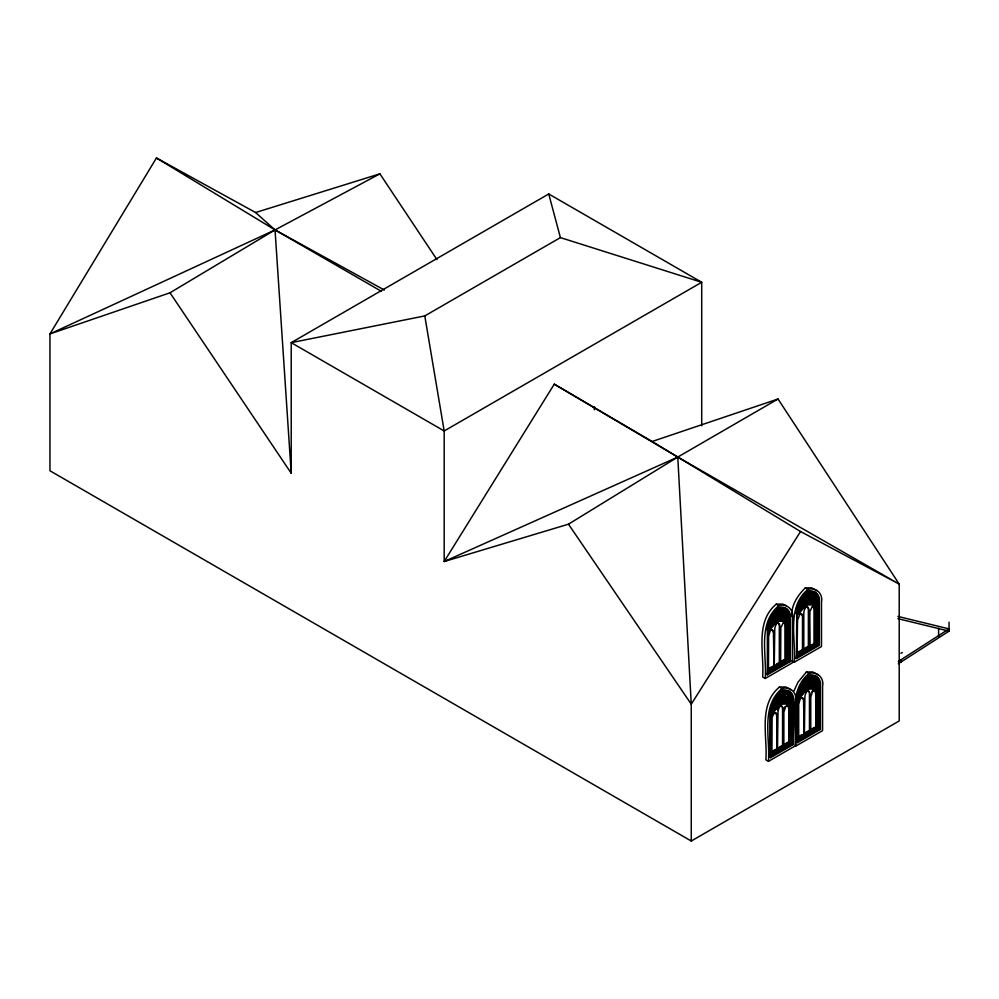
<?xml version="1.0" encoding="UTF-8"?>
<svg xmlns="http://www.w3.org/2000/svg" width="999" height="999" viewBox="0 0 999 999"><rect width="100%" height="100%" fill="white"/><g stroke="black" fill="none" stroke-linecap="round" stroke-linejoin="round"><path stroke-width="1.5" d="M766.708 629.557L766.995 626.011M767.956 627.185L770.454 618.206L777.309 609.028L781.255 609.065L784.415 610.439M767.931 628.796L768.88 622.814M768.418 624.899L768.219 671.291L786.912 660.501L786.912 616.533L786.238 612.787L784.153 610.289M770.029 711.251L769.829 757.23L770.604 757.679L793.543 744.43L793.543 700.823C794.892 693.706 787.886 688.411 781.305 690.209M770.741 710.277L770.916 708.079M771.191 710.064L771.378 707.629M771.166 711.675L771.64 707.779M791.707 616.558C791.121 605.332 797.602 595.441 805.306 587.899L811.712 587.849L816.695 590.734M795.741 613.311L795.941 610.951M797.002 610.938L797.202 608.503M796.977 612.549L797.452 608.653M796.927 696.228L796.727 742.195L797.502 742.644L820.454 729.395L820.454 685.789C821.79 678.683 814.784 673.388 808.203 675.187M798.089 695.029L798.288 692.594M799.325 690.696A2.997 1.736 -60 0 0 798.775 692.12L799 692.669A1.249 0.724 -60 0 1 800.299 691.296A1.249 0.724 -60 0 1 800.349 692.344L800.049 692.931A1.249 0.724 -60 0 0 800.586 694.118L801.31 694.005A1.249 0.724 -60 0 0 801.86 692.195A1.249 0.724 -60 0 0 803.184 690.784L802.909 690.097A1.249 0.724 -60 0 0 801.61 690.222L801.26 690.771A1.249 0.724 -60 0 1 800.374 691.283L800.024 691.133A1.249 0.724 -60 0 0 798.725 692.507L798.613 699.15L801.21 694.767L806.917 688.736L810.813 688.199M768.843 625.099L769.28 623.751L770.516 623.588A1.249 0.724 -60 0 0 771.403 623.076L771.24 622.764M771.403 621.878L771.191 622.577M779.208 609.977A2.26 1.299 -60 0 1 779.62 611.513L779.894 611.675A2.26 1.299 -60 0 0 779.47 610.127L778.758 610.064A2.26 1.299 -60 0 0 777.222 611.438L776.822 611.663A2.26 1.299 -60 0 0 775.286 612.075L774.575 612.961A2.26 1.299 -60 0 0 774.163 614.984L773.963 615.496A2.26 1.299 -60 0 0 772.826 617.444L772.826 618.393A2.26 1.299 -60 0 0 773.963 619.055L773.688 618.893A2.26 1.299 -60 0 1 772.564 618.244L772.826 618.393M768.693 624.363A1.249 0.724 -60 0 1 769.904 623.289L772.277 622.09L772.739 623.164A2.997 1.736 -60 0 1 771.24 625.761L771.141 625.973M768.693 625.386A1.249 0.724 -60 0 0 769.904 625.062L770.254 624.512A1.249 0.724 -60 0 1 771.141 624L771.752 624.3A1.249 0.724 -60 0 0 773.051 622.926L772.789 622.24A1.249 0.724 -60 0 0 771.49 622.377L771.141 622.914A1.249 0.724 -60 0 1 770.254 623.426M782.142 617.894L782.317 618.231A1.249 0.724 -60 0 1 780.993 618.344L780.731 617.657A3.759 2.173 -60 0 1 785.226 613.773A3.759 2.173 -60 0 1 784.04 619.592A3.759 2.173 -60 0 1 780.781 617.707L780.768 617.27A2.997 1.736 -60 0 1 781.318 615.846M781.218 613.561L780.943 613.398A2.26 1.299 -60 0 1 779.819 615.359L780.082 615.509A2.26 1.299 -60 0 0 781.218 613.561L781.218 612.599A2.26 1.299 -60 0 0 780.082 611.95L779.769 612.087M783.591 617.432C780.756 619.867 781.693 615.584 782.08 617.719M774.188 708.99L773.376 709.278A2.997 1.736 -60 0 1 771.877 708.416L771.877 707.142A2.997 1.736 -60 0 1 772.427 705.731M784.552 615.134L784.864 616.171A2.997 1.736 -60 0 1 783.366 618.768L783.266 618.98M776.985 696.49L777.534 695.691A2.26 1.299 -60 0 0 777.122 697.702L777.185 698.376A2.26 1.299 -60 0 0 776.061 700.324L776.061 701.273A2.26 1.299 -60 0 0 777.185 701.935L776.922 701.773A2.26 1.299 -60 0 1 775.786 701.123L776.061 701.273M780.993 617.807A1.249 0.724 -60 0 1 782.292 616.445A1.249 0.724 -60 0 0 783.266 615.921L783.616 615.372A1.249 0.724 -60 0 1 784.914 615.247L784.502 616.833L783.441 616.758M774.425 704.307L774.799 705.381L775.836 705.282L774.799 706.793L775.424 705.219L775.973 706.043A2.997 1.736 -60 0 1 774.475 708.641L774.375 708.853M774.737 705.794L774.387 705.818A1.249 0.724 -60 0 0 774.387 706.842L774.949 707.217A1.249 0.724 -60 0 1 774.412 709.028L774.15 708.878A1.249 0.724 -60 0 0 774.687 707.067A1.249 0.724 -60 0 0 773.738 707.542L773.451 707.379A1.249 0.724 -60 0 1 774.362 706.88L774.974 707.18A1.249 0.724 -60 0 0 776.273 705.806L776.011 705.119A1.249 0.724 -60 0 0 774.712 705.257L774.874 705.569M786.862 698.788L786.513 698.813A1.249 0.724 -60 0 0 786.513 699.837L787.075 700.224A1.249 0.724 -60 0 1 786.538 702.035L785.501 702.272A2.997 1.736 -60 0 1 784.003 701.41L784.003 700.149M784.44 696.44L784.178 696.291A2.26 1.299 -60 0 1 783.054 698.239L783.316 698.388A2.26 1.299 -60 0 0 784.44 696.44L784.44 695.491A2.26 1.299 -60 0 0 783.316 694.829L782.854 694.392A2.26 1.299 -60 0 0 782.442 692.856L782.704 693.006A2.26 1.299 -60 0 1 783.116 694.555L782.991 694.967M786.313 697.502L787.125 697.215A2.997 1.736 -60 0 1 788.623 698.089L788.623 699.35A2.997 1.736 -60 0 1 787.125 701.947L786.026 702.584A2.997 1.736 -60 0 1 784.527 701.723L785.426 699.55L784.627 701.198M786.725 698.413L786.837 698.251A1.249 0.724 -60 0 0 786.275 697.052L786.538 697.202A1.249 0.724 -60 0 1 787.075 698.388L786.775 698.963A1.249 0.724 -60 0 0 786.775 699.987L787.1 700.174A1.249 0.724 -60 0 0 788.398 698.801L788.136 698.126A1.249 0.724 -60 0 0 786.837 698.251L787 698.563M805.868 595.416A2.26 1.299 -60 0 0 804.332 595.829L803.608 596.728A2.26 1.299 -60 0 0 803.196 598.738L802.996 599.25A2.26 1.299 -60 0 0 801.872 601.198L801.872 602.16A2.26 1.299 -60 0 0 802.996 602.809L802.734 602.659A2.26 1.299 -60 0 1 801.61 601.997L801.872 602.16M800.736 607.779C800.261 604.445 803.421 607.742 800.474 607.629M800.286 607.792L800.686 608.016A1.249 0.724 -60 0 0 802.097 606.68L801.835 606.006L801.847 606.967A2.997 1.736 -60 0 1 800.286 609.527L800.187 609.74M812.125 602.872L811.313 603.159A2.997 1.736 -60 0 1 809.814 602.285L809.814 601.023A2.997 1.736 -60 0 1 810.364 599.612M808.453 596.041A1.873 1.086 -60 0 1 809.777 596.803A1.873 1.086 -60 0 1 808.453 599.1L809.128 599.263A2.26 1.299 -60 0 0 810.264 597.315L810.264 596.366A2.26 1.299 -60 0 0 809.128 595.716L808.666 595.279A2.26 1.299 -60 0 0 808.503 593.968A2.26 1.299 -60 0 1 808.928 595.429L808.803 595.854M813.723 598.676A1.249 0.724 -60 0 1 813.948 599L814.222 599.687A1.249 0.724 -60 0 1 812.924 601.048L812.312 600.761A1.249 0.724 -60 0 0 811.425 601.273L810.276 602.097L811.388 600.474M804.757 680.182L805.406 679.932L804.694 680.819A2.26 1.299 -60 0 0 804.282 682.829L804.083 683.341A2.26 1.299 -60 0 0 802.959 685.302L802.959 686.251A2.26 1.299 -60 0 0 804.083 686.9A2.26 1.299 -60 0 0 804.432 688.573L804.694 688.723A2.26 1.299 -60 0 1 804.282 687.187L803.82 686.75A2.26 1.299 -60 0 1 802.697 686.101L802.959 686.251M801.822 690.721C803.995 688.586 801.922 693.855 801.71 690.958M813.598 598.888L813.91 599.924A2.997 1.736 -60 0 1 812.412 602.522C811.213 603.983 811.525 601.273 810.127 602.047M813.211 686.962L812.399 687.25A2.997 1.736 -60 0 1 810.901 686.388L810.901 685.114A2.997 1.736 -60 0 1 811.45 683.703M809.889 683.603L810.014 683.878A2.26 1.299 -60 0 1 809.602 685.888L808.89 686.775A2.26 1.299 -60 0 1 807.354 687.187L806.668 686.45A2.26 1.299 -60 0 1 806.83 684.964L806.942 684.902A2.26 1.299 -60 0 1 807.092 686.201L807.292 686.6A1.873 1.086 -60 0 0 809.14 686.188A1.873 1.086 -60 0 0 809.627 683.816L809.39 683.84A2.26 1.299 -60 0 1 808.416 683.541L808.203 683.241A2.26 1.299 -60 0 1 809.34 683.129L810.214 683.366A2.26 1.299 -60 0 0 811.338 681.405L811.338 680.456A2.26 1.299 -60 0 0 810.214 679.807L809.752 679.37A2.26 1.299 -60 0 0 809.34 677.834L809.602 677.984A2.26 1.299 -60 0 1 810.014 679.52L809.889 679.944M812.324 682.779A1.249 0.724 -60 0 0 812.175 684.09C812.936 688.823 809.964 683.029 812.324 685.339M813.948 684.877C812.187 683.99 815.609 681.705 814.997 684.015A2.997 1.736 -60 0 1 813.498 686.613L813.398 686.825M812.587 685.489L814.01 685.152A1.249 0.724 -60 0 0 815.296 683.778L815.034 683.091A1.249 0.724 -60 0 0 813.735 683.229L813.898 683.541M767.969 636.038L768.156 634.415M797.015 619.792L797.202 618.169M767.682 625.199L768.181 622.989M769.093 622.539L768.493 631.293L771.078 626.91L776.785 620.891L780.681 620.342M771.428 708.378L772.115 705.694M796.727 608.953L797.227 606.743M797.252 609.253L797.926 606.568M797.814 693.056L798.313 690.846M798.326 693.343L798.825 691.133M769.043 624.762L770.079 623.676L769.954 624.712M771.465 624.425L770.079 625.087L770.604 626.211M773.076 615.022C769.804 629.832 788.723 611.688 777.859 609.977M770.341 624.637L770.142 623.826M771.315 622.951L771.84 624.063L772.876 622.976M771.578 622.502L771.141 621.553M774.013 618.756L773.888 619.18A2.26 1.299 -60 0 0 774.3 620.716L774.899 620.978M774.287 618.905L774.163 619.33A2.26 1.299 -60 0 0 774.575 620.866M776.373 611.838A1.873 1.086 -60 0 1 776.585 612.037L776.548 612.337A2.26 1.299 -60 0 0 776.698 613.648L777.022 613.848A1.636 0.949 -60 0 1 777.334 613.848M776.76 616.995L776.81 617.045A2.26 1.299 -60 0 1 776.972 618.356L776.847 619.018A1.873 1.086 -60 0 1 775.037 620.629A1.873 1.086 -60 0 1 774.55 618.818L774.787 618.568A2.26 1.299 -60 0 0 775.748 617.157L775.486 617.007A2.26 1.299 -60 0 1 774.512 618.418L774.287 618.668A1.873 1.086 -60 0 0 774.762 620.479A1.873 1.086 -60 0 0 776.585 618.868L776.548 618.606A2.26 1.299 -60 0 1 776.698 617.107L777.072 617.207A2.26 1.299 -60 0 1 777.234 618.506L777.197 618.818A1.873 1.086 -60 0 0 779.008 618.331A1.873 1.086 -60 0 0 779.495 615.958L778.995 615.834A2.26 1.299 -60 0 1 778.034 615.534L778.258 615.609A2.26 1.299 -60 0 0 779.257 615.983L779.445 615.908M776.61 612.112L776.81 612.499A2.26 1.299 -60 0 0 776.972 613.798L776.972 613.798A2.26 1.299 -60 0 0 777.234 612.25L776.935 611.825A1.873 1.086 -60 0 1 777.422 610.988M776.897 611.937L777.172 612.1A1.873 1.086 -60 0 1 779.008 610.377A1.873 1.086 -60 0 1 779.495 612.187L779.208 612.587A2.26 1.299 -60 0 1 778.084 613.773L777.996 613.811A2.023 1.161 -60 0 0 775.636 615.871A2.023 1.161 -60 0 0 777.397 616.883A2.023 1.161 -60 0 0 778.034 613.748L778.034 613.698A2.26 1.299 -60 0 1 778.995 612.275L779.232 612.037A1.873 1.086 -60 0 0 779.133 610.389A1.873 1.086 -60 0 0 777.734 610.651M778.346 613.923L778.296 613.848A2.26 1.299 -60 0 1 779.257 612.424L779.445 612.3A1.873 1.086 -60 0 1 780.731 613.049A1.873 1.086 -60 0 1 779.407 615.347L779.67 615.496A1.873 1.086 -60 0 0 781.006 613.199A1.873 1.086 -60 0 0 779.67 612.437L779.47 612.737A2.26 1.299 -60 0 1 778.346 613.923L777.996 613.811M782.205 618.081L783.316 619.155A1.249 0.724 -60 0 0 783.853 617.345A1.249 0.724 -60 0 0 785.177 615.921L784.914 615.771A1.249 0.724 -60 0 1 783.616 617.145A1.249 0.724 -60 0 0 782.642 617.669L782.267 617.669M782.467 617.632L782.08 616.558M784.665 615.234L783.865 616.895L783.591 615.359A1.249 0.724 -60 0 0 783.054 614.173C781.493 617.27 784.59 615.384 783.366 614.035A2.997 1.736 -60 0 1 784.864 614.897L785.027 615.746M800.424 606.293L800.773 606.268A1.249 0.724 -60 0 0 800.236 605.082L799.962 604.932A1.249 0.724 -60 0 1 800.499 606.118L800.211 606.693A1.249 0.724 -60 0 0 800.211 607.717L800.499 607.941A1.249 0.724 -60 0 0 799.562 608.428C797.739 611.525 802.122 607.692 799.65 608.553M798.089 608.94C801.348 608.703 797.202 606.231 798.413 609.253M802.122 598.776C798.725 610.501 815.122 600.024 808.803 593.906M801.161 605.869L800.286 606.942L800.773 608.104A1.249 0.724 -60 0 1 800.236 609.902L799.512 610.014A1.249 0.724 -60 0 1 798.975 608.828L799.275 608.254A1.249 0.724 -60 0 0 799.275 607.23A1.249 0.724 -60 0 1 799.774 605.344L799.512 605.194A1.249 0.724 -60 0 0 798.975 607.005L798.95 607.042A1.249 0.724 -60 0 0 797.739 608.116M800.611 606.256L800.087 605.132M803.059 602.509L802.934 602.934A2.26 1.299 -60 0 0 803.346 604.47L803.945 604.732M772.002 707.492L773.189 706.443L773.426 708.104A1.249 0.724 -60 0 0 773.963 709.29L774.412 709.028M772.264 707.642L773.451 706.593L772.239 707.866M803.321 602.672L803.196 603.084A2.26 1.299 -60 0 0 803.608 604.632M804.682 600.099A1.636 0.949 -60 0 1 806.106 597.639L806.118 597.502A2.26 1.299 -60 0 1 805.856 596.253L805.581 596.103A2.26 1.299 -60 0 0 805.743 597.402L806.068 597.614A1.636 0.949 -60 0 1 806.618 599.575M803.096 597.09A2.26 1.299 -60 0 0 802.934 598.588L803.408 599.263A1.873 1.086 -60 0 0 802.085 601.56A1.873 1.086 -60 0 0 803.408 602.322L803.82 602.335A2.26 1.299 -60 0 0 804.794 600.911L804.532 600.761A2.26 1.299 -60 0 1 803.558 602.172L803.321 602.422A1.873 1.086 -60 0 0 803.808 604.233A1.873 1.086 -60 0 0 805.619 602.622L805.581 602.36A2.26 1.299 -60 0 1 805.743 600.874A2.023 1.161 -60 0 0 807.092 597.664A2.023 1.161 -60 0 0 804.707 598.676A2.023 1.161 -60 0 0 805.431 600.911M806.068 597.614L806.006 597.564A2.26 1.299 -60 0 0 806.28 596.003L806.243 595.741A1.873 1.086 -60 0 1 808.054 594.13A1.873 1.086 -60 0 1 808.541 595.941L808.253 596.341A2.26 1.299 -60 0 1 807.13 597.527L807.042 597.564A2.023 1.161 -60 0 0 804.682 599.625A2.023 1.161 -60 0 0 806.43 600.636A2.023 1.161 -60 0 0 807.08 597.514L807.067 597.452A2.26 1.299 -60 0 1 808.041 596.028L808.278 595.791A1.873 1.086 -60 0 0 808.179 594.143A1.873 1.086 -60 0 0 806.78 594.405M776.31 697.901L775.886 701.86L778.508 703.82A2.26 1.299 -60 0 0 780.057 702.447L779.769 701.485A2.26 1.299 -60 0 1 779.932 699.987L780.306 700.087A2.26 1.299 -60 0 1 780.469 701.385L780.431 701.698A1.873 1.086 -60 0 0 782.242 701.211A1.873 1.086 -60 0 0 782.729 698.838L782.229 698.713A2.26 1.299 -60 0 1 781.255 698.413L781.493 698.488A2.26 1.299 -60 0 0 782.492 698.863L782.729 698.838M806.205 602.497L806.018 602.11A2.26 1.299 -60 0 0 805.856 600.811L806.118 600.961A2.26 1.299 -60 0 1 806.28 602.26L806.243 602.572A1.873 1.086 -60 0 0 808.054 602.085A1.873 1.086 -60 0 0 808.541 599.712L808.041 599.587A2.26 1.299 -60 0 1 807.067 599.288L807.304 599.375A2.26 1.299 -60 0 0 808.303 599.75L808.491 599.662M807.042 597.564L807.342 597.602A2.26 1.299 -60 0 1 808.303 596.191L808.491 596.053M806.068 600.911L806.006 601.023A2.26 1.299 -60 0 0 805.856 602.509L805.893 602.784A1.873 1.086 -60 0 1 804.083 604.383A1.873 1.086 -60 0 1 803.596 602.572L803.646 602.459M777.247 701.635L777.122 702.06A2.26 1.299 -60 0 0 777.534 703.596L777.796 703.758A2.26 1.299 -60 0 1 777.384 702.21L777.509 701.798M776.111 705.856L774.662 706.743M779.595 694.717A1.873 1.086 -60 0 1 779.807 694.917L779.769 695.229A2.26 1.299 -60 0 0 779.932 696.528L780.306 696.615A2.26 1.299 -60 0 0 780.469 695.129L780.157 694.705A1.873 1.086 -60 0 1 781.967 693.106A1.873 1.086 -60 0 1 782.454 694.917L782.229 695.154A2.26 1.299 -60 0 0 781.255 696.578A2.023 1.161 -60 0 0 778.87 698.751A2.023 1.161 -60 0 0 780.619 699.762A2.023 1.161 -60 0 0 781.255 696.628L781.255 696.578A2.26 1.299 -60 0 0 782.442 695.466L782.729 695.067A1.873 1.086 -60 0 0 782.242 693.256A1.873 1.086 -60 0 0 780.431 694.867L780.132 694.817M780.044 699.924L779.982 699.874A2.26 1.299 -60 0 1 780.194 701.236L780.069 701.897A1.873 1.086 -60 0 1 778.258 703.508A1.873 1.086 -60 0 1 777.771 701.698L778.009 701.448A2.26 1.299 -60 0 0 778.983 700.037L778.708 699.887A2.26 1.299 -60 0 1 777.746 701.298L777.559 701.435A1.873 1.086 -60 0 0 777.996 703.358A1.873 1.086 -60 0 0 779.807 701.748L779.844 701.635M778.745 699.775L778.658 699.812A2.26 1.299 -60 0 0 777.534 700.998L777.334 701.286A1.873 1.086 -60 0 1 776.011 700.524A1.873 1.086 -60 0 1 777.334 698.226L777.796 698.451A2.26 1.299 -60 0 0 778.92 698.338L778.983 698.201A2.26 1.299 -60 0 0 778.009 697.901L777.771 697.926A1.873 1.086 -60 0 1 778.258 695.554A1.873 1.086 -60 0 1 780.069 695.067L780.032 695.379A2.26 1.299 -60 0 0 780.194 696.678L780.244 696.728M781.305 696.653L781.518 696.728A2.26 1.299 -60 0 1 782.492 695.316L782.667 695.179A1.873 1.086 -60 0 1 783.965 695.928A1.873 1.086 -60 0 1 782.642 698.226L782.554 698.264A2.26 1.299 -60 0 0 781.305 698.276L781.218 698.338M809.939 601.373L811.688 600.337A1.249 0.724 -60 0 0 812.574 599.825L812.412 599.512M810.214 601.523L810.276 601.286A2.997 1.736 -60 0 1 811.85 598.726L812.949 598.101A2.997 1.736 -60 0 1 814.447 598.963L814.447 600.224A2.997 1.736 -60 0 1 812.949 602.822L811.85 603.458A2.997 1.736 -60 0 1 810.351 602.597L810.189 601.748M811.176 601.66L811.338 601.972A1.249 0.724 -60 0 1 810.039 602.097L809.777 601.947A1.249 0.724 -60 0 0 811.076 601.81L811.126 600.324M813.698 598.189A2.997 1.736 -60 0 1 813.91 598.651L814.073 599.5A1.249 0.724 -60 0 1 812.662 600.899A1.249 0.724 -60 0 1 812.087 602.759L812.362 602.909A1.249 0.724 -60 0 0 812.899 601.098L812.337 600.711A1.249 0.724 -60 0 1 812.337 599.687L812.087 597.926A1.249 0.724 -60 0 1 812.624 599.113L812.861 600.774L814.048 599.725M786.538 702.035L786.088 702.297A1.249 0.724 -60 0 1 785.551 701.111L785.689 699.7L784.627 699.625M788.236 698.85L786.675 699.65M799.163 692.619L800.349 691.57M800.199 692.332L800.199 691.52M800.087 692.569C796.74 692.582 801.273 689.934 800.823 693.806M803.208 682.866L802.784 686.837L805.406 688.786A2.26 1.299 -60 0 0 806.955 687.424L807.155 687.012M800.474 693.094L800.399 693.756M801.435 690.197L801.086 689.273M801.086 689.472C802.16 689.56 800.973 693.506 802.734 690.671M807.03 679.795L807.367 680.107A2.26 1.299 -60 0 1 807.204 681.593L806.942 681.443A2.26 1.299 -60 0 0 807.092 679.944L807.067 679.682A1.873 1.086 -60 0 1 808.878 678.071A1.873 1.086 -60 0 1 809.352 679.882L809.602 680.581A2.26 1.299 -60 0 1 808.478 681.78L808.116 681.655A2.023 1.161 -60 0 0 805.768 683.728A2.023 1.161 -60 0 0 807.517 684.74A2.023 1.161 -60 0 0 808.154 681.605L808.154 681.543A2.26 1.299 -60 0 1 809.128 680.132L809.352 679.882M803.883 681.468L804.432 680.669A2.26 1.299 -60 0 0 804.02 682.679L804.495 683.353A1.873 1.086 -60 0 0 803.171 685.651A1.873 1.086 -60 0 0 804.495 686.413L804.645 686.276A2.26 1.299 -60 0 0 805.606 684.852L805.818 684.927A2.26 1.299 -60 0 0 804.694 686.126L804.407 686.513A1.873 1.086 -60 0 0 804.894 688.323A1.873 1.086 -60 0 0 806.705 686.725L806.742 686.613M806.88 681.555L806.83 681.505A2.26 1.299 -60 0 1 806.668 680.194L806.93 680.344A2.26 1.299 -60 0 0 807.092 681.655M807.292 679.944L807.329 679.832A1.873 1.086 -60 0 1 809.14 678.221A1.873 1.086 -60 0 1 809.627 680.044L809.39 680.282A2.26 1.299 -60 0 0 808.416 681.705L808.478 681.78M807.329 686.675L807.367 686.363A2.26 1.299 -60 0 0 807.204 685.052L806.88 684.852M811.288 685.614L812.399 684.677M812.337 685.938L813.024 687.037M812.599 686.088L812.711 687.012M813.823 683.353L813.398 682.404L812.711 684.165M813.835 683.953L813.835 684.765L814.684 682.991M815.134 683.828L813.386 684.852A1.249 0.724 -60 0 0 812.499 685.364L812.15 685.913A1.249 0.724 -60 0 1 810.851 686.038L811.126 686.188A1.249 0.724 -60 0 0 812.424 686.063L812.774 685.514A1.249 0.724 -60 0 1 813.661 685.002A1.249 0.724 -60 0 0 815.034 683.628L815.296 683.778M768.581 622.24L769.317 620.129M768.706 623.289L769.829 620.429M797.614 606.006L798.363 603.896M797.352 607.792L798.701 604.37M798.875 604.195L797.689 608.304L797.539 615.047L806.343 604.944L815.159 604.87L814.51 596.103M771.54 706.905L772.876 703.496M793.98 690.858L798.026 682.18L806.38 672.002L812.799 671.94L817.781 674.837M798.75 690.509C801.323 685.239 804.257 675.312 811.65 677.06M799.774 688.473L797.502 699.038L797.502 742.644M799.962 688.286L798.064 696.64L798.064 740.509L818.343 728.795L818.343 684.939C819.242 678.945 813.136 674.824 807.691 676.223L814.26 677.035M769.005 620.666L770.117 618.281M770.716 618.356L768.306 624.025L767.382 631.181L767.382 674.787L766.608 674.35L789.547 661.101L790.321 661.55L790.321 617.944C791.533 611.388 785.489 605.844 779.145 607.267M769.517 620.966L770.853 618.256M798.238 605.257L799.899 602.01M773.676 701.086L771.852 705.544L770.604 714.06L770.604 757.679M772.427 704.382L773.938 701.236M774.075 701.136L772.314 705.419L771.203 713.873L774.312 709.789M799.125 688.523L800.236 686.138M799.325 689.347L802.259 683.89M799.637 688.823L800.973 686.101M771.578 621.778A1.249 0.724 -60 0 1 771.465 622.352L771.166 622.939A1.249 0.724 -60 0 0 771.166 623.95L771.727 624.338A1.249 0.724 -60 0 1 771.191 626.148L770.466 626.261A1.249 0.724 -60 0 1 769.929 625.074L770.229 624.5A1.249 0.724 -60 0 0 770.229 623.476A1.249 0.724 -60 0 1 770.729 621.59L771.191 621.328A1.249 0.724 -60 0 1 771.727 622.514L771.378 622.527M770.454 625.012L770.778 626.186M771.69 622.864L771.69 624.025M773.438 615.933A1.873 1.086 -60 0 0 772.826 618.019A1.873 1.086 -60 0 0 774.1 618.406L774.3 618.119A2.26 1.299 -60 0 1 775.436 616.92M776.76 613.698L776.81 613.586A2.26 1.299 -60 0 0 776.972 612.1M776.972 617.27L777.022 617.157A2.26 1.299 -60 0 0 776.81 618.756M782.579 618.006C781.792 620.891 784.877 616.258 782.729 617.794M783.815 615.871L783.641 616.758M799 608.478L799.113 607.429M800.236 606.331L800.236 605.182M799.774 610.177A1.249 0.724 -60 0 1 799.237 608.978L799.05 608.653M805.993 595.042L806.205 595.854M799.5 608.766L799.824 609.952M800.286 606.518L800.474 606.843A1.249 0.724 -60 0 0 800.474 607.867M802.209 600.099A1.873 1.086 -60 0 0 801.922 601.935A1.873 1.086 -60 0 0 803.146 602.172L803.346 601.873A2.26 1.299 -60 0 1 804.47 600.686M805.806 597.452L805.856 597.34A2.26 1.299 -60 0 0 806.018 595.854L805.981 595.591A1.873 1.086 -60 0 1 806.468 594.742M807.342 599.45L807.392 599.3A2.26 1.299 -60 0 1 808.516 599.188L808.715 599.263A1.873 1.086 -60 0 0 810.039 596.965A1.873 1.086 -60 0 0 808.715 596.191L808.516 596.49A2.26 1.299 -60 0 1 807.392 597.677L807.392 597.677M806.068 602.909L805.606 603.171A2.26 1.299 -60 0 1 804.058 604.545L804.332 604.695A2.26 1.299 -60 0 0 805.868 603.334L806.068 602.909A2.26 1.299 -60 0 0 807.542 602.534L808.516 601.798A2.26 1.299 -60 0 0 808.928 599.775L808.803 599.5M811.126 601.473L811.238 600.424M811.45 601.81L811.363 601.985A1.249 0.724 -60 0 0 811.9 603.171M811.313 601.423L811.663 601.41A1.249 0.724 -60 0 0 811.663 600.387L811.101 599.999A1.249 0.724 -60 0 1 811.638 598.189L812.362 598.076A1.249 0.724 -60 0 1 812.899 599.263L812.549 599.288M773.426 704.882C772.789 706.855 774.837 705.394 774.924 706.905M777.384 697.864A2.26 1.299 -60 0 1 777.796 695.841L778.508 694.954A2.26 1.299 -60 0 1 780.057 694.542L780.182 694.155A2.26 1.299 -60 0 1 781.717 692.794L782.367 692.906M779.982 694.58L780.444 694.317A2.26 1.299 -60 0 1 781.992 692.944M777.509 701.548L777.796 701.148A2.26 1.299 -60 0 1 778.92 699.962L779.008 699.924M780.244 700.037L780.194 700.149A2.26 1.299 -60 0 0 780.032 701.635M782.554 698.264L782.904 698.388A1.873 1.086 -60 0 0 784.227 696.091A1.873 1.086 -60 0 0 782.904 695.316L782.704 695.616A2.26 1.299 -60 0 1 781.58 696.803L781.58 696.803M800.324 689.847L800.586 691.158M807.417 678.646A2.26 1.299 -60 0 0 807.08 679.133L807.354 679.283A2.26 1.299 -60 0 1 808.89 677.921L809.889 677.996C813.124 681.543 809.178 688.299 804.757 688.673M805.556 679.782A1.873 1.086 -60 0 0 804.407 682.742L804.907 682.866A2.26 1.299 -60 0 1 805.881 683.166L805.818 683.304A2.26 1.299 -60 0 1 804.694 683.416L804.232 683.204A1.873 1.086 -60 0 0 802.909 685.501A1.873 1.086 -60 0 0 804.232 686.263L804.432 685.963A2.26 1.299 -60 0 1 805.556 684.777M805.881 685.014A2.26 1.299 -60 0 1 804.907 686.425L804.67 686.675A1.873 1.086 -60 0 0 805.157 688.486A1.873 1.086 -60 0 0 806.967 686.875L806.93 686.6A2.26 1.299 -60 0 1 807.092 685.114L807.155 685.002M809.452 680.207L809.34 680.431A2.26 1.299 -60 0 1 808.203 681.618L808.116 681.655M812.449 682.854L812.749 684.477A1.249 0.724 -60 0 1 812.749 685.501L812.449 686.076A1.249 0.724 -60 0 0 812.986 687.262L813.436 687A1.249 0.724 -60 0 0 813.973 685.189L813.411 684.802A1.249 0.724 -60 0 1 813.411 683.791L813.76 683.766M784.078 708.553L784.952 706.83M770.404 618.918L772.127 616.033M799.375 601.71L800.661 599.5M799.45 602.672L801.173 599.787M773.638 701.798L775.361 698.913M381.256 291.246L275.037 229.92L255.582 212.525L156.443 157.979L49.95 333.928L49.95 470.766L691.258 841.021L899.212 720.953L899.212 584.128L778.021 399.001L652.147 441.483L554.258 384.165L444.18 561.538L568.468 524.188L677.772 457.067L778.021 399.001M554.258 384.165L677.772 457.067L899.212 584.128L800.549 531.53L691.258 704.183L691.258 841.021M773.75 613.611L774.575 612.961A1.873 1.086 -60 0 0 774.287 614.885L774.787 615.022A2.26 1.299 -60 0 1 775.748 615.322L775.699 615.459A2.26 1.299 -60 0 1 774.575 615.571L773.888 614.822A2.26 1.299 -60 0 1 774.3 612.812M779.769 615.746L779.894 616.021A2.26 1.299 -60 0 1 779.47 618.044L778.758 618.93A2.26 1.299 -60 0 1 777.222 619.343L776.56 619.417A2.26 1.299 -60 0 1 775.024 620.779L775.286 620.941A2.26 1.299 -60 0 0 776.822 619.567L776.61 618.756M782.467 614.785L782.142 615.896L783.179 615.796M802.796 597.377L803.346 596.565M800.536 606.131L800.187 606.68A1.249 0.724 -60 0 1 799.3 607.192M797.739 609.14A1.249 0.724 -60 0 0 798.95 608.816L799.3 608.266A1.249 0.724 -60 0 1 800.187 607.754L800.561 607.941M800.561 606.668L800.449 606.83A1.249 0.724 -60 0 1 799.562 607.342L799.188 607.155A1.249 0.724 -60 0 0 797.914 608.566L797.652 608.416A3.759 2.173 -60 0 1 802.147 604.52A3.759 2.173 -60 0 1 800.961 610.352A3.759 2.173 -60 0 1 797.702 608.466M800.686 606.443L800.798 606.281A1.249 0.724 -60 0 1 802.097 606.156M812.362 599.338L811.513 599.962L812.487 598.289M812.662 599.125L812.312 599.675A1.249 0.724 -60 0 1 811.425 600.187A1.249 0.724 -60 0 0 810.039 601.573L810.389 602.21M812.686 599.675L812.574 599.825A1.249 0.724 -60 0 0 812.599 600.861M812.811 599.437L812.924 599.288A1.249 0.724 -60 0 1 814.222 599.15M811.575 601.585L811.688 601.423A1.249 0.724 -60 0 1 812.574 600.911M773.688 707.891C776.036 705.968 772.702 711.063 773.713 707.529A1.249 0.724 -60 0 0 773.713 706.505L773.238 706.206M782.991 698.626L783.116 698.9A2.26 1.299 -60 0 1 782.704 700.923L781.992 701.81A2.26 1.299 -60 0 1 780.444 702.222L780.244 702.035M784.452 699.812L784.727 701.373M786.6 698.638L786.488 698.801A1.249 0.724 -60 0 1 785.601 699.312A1.249 0.724 -60 0 1 785.576 700.374L785.763 700.711M785.813 700.886L786.663 700.262L785.863 701.922M801.323 690.434L800.636 691.033M801.772 692.12L801.285 691.808A1.249 0.724 -60 0 0 800.374 692.369L800.024 692.906A1.249 0.724 -60 0 1 798.725 693.044L800.199 692.931M800.586 692.856L801.435 692.232L800.998 693.681M812.212 685.564L811.213 686.151M813.948 683.716L814.797 683.091M812.711 685.863L813.71 685.277M771.503 615.884L774.874 611.351M771.902 616.321L775.649 611.276M800.549 599.637L802.185 597.252M801.086 599.825L806.605 592.931L808.778 592.794M800.948 600.074L804.694 595.029L803.683 596.091M774.737 698.763L778.233 694.043M774.999 698.788L780.793 692.057M775.137 699.2L778.87 694.155M801.635 683.728L803.271 681.343M802.16 683.915L808.978 675.636L815.921 676.148M802.035 684.165L805.781 679.133M772.364 629.957L771.228 629.682L770.092 631.268L768.493 636.338L768.493 669.917L779.32 663.061L779.32 626.111A7.18 4.146 -60 0 0 777.834 622.827M784.515 622.939L783.378 622.664L780.831 627.697L780.644 662.899L779.595 662.3L783.978 659.765M800.274 613.436L797.539 620.092L797.015 653.371L803.009 650.499L803.009 616.932L802.284 614.422L799.762 613.136L801.76 614.123L802.497 616.633L802.497 650.212M797.539 653.671L815.159 643.493L815.159 609.914L814.422 607.404L812.424 606.418L809.864 611.45L809.677 646.653L809.165 612.787M772.801 713.848L773.938 712.262L775.074 712.537L776.46 713.548L777.197 716.058L777.197 749.625L776.685 715.759L775.948 713.249M775.586 712.836L774.462 712.562L771.902 717.594L771.715 752.796L770.666 752.185L775.049 749.662M787.736 705.818L786.6 705.544L785.476 707.13L783.865 712.2L783.865 745.778M802.497 697.801L801.36 697.527L800.224 699.113L798.613 704.183L798.613 737.761L809.452 730.918L809.452 693.968A7.18 4.146 -60 0 0 806.917 690.346A7.18 4.146 -60 0 0 805.868 691.895M811.85 691.808L812.986 690.222L814.123 690.496L815.509 691.508L816.245 694.005M814.635 690.796L813.511 690.521L812.374 692.107L810.763 697.177L810.763 730.744M768.493 631.293L777.309 621.191L786.113 621.116L782.891 620.391M797.015 614.76L800.124 610.676M771.715 714.173L780.531 704.07L789.347 703.995L788.748 695.941L785.189 692.644M798.613 699.15L807.429 689.035L816.245 688.973L816.058 681.743M772.889 613.311L774.213 611.65M804.17 595.154L799.5 601.96L796.802 610.214L796.428 658.553L795.654 658.104L818.593 644.855L819.367 645.304L819.367 601.698C820.703 594.58 813.698 589.285 807.117 591.096L805.519 592.832M776.785 695.366L778.096 693.706M801.935 608.603L806.892 604.495M776.123 707.717L780.019 703.771L783.915 703.221M776.26 604.145C754.72 622.015 764.385 653.159 762.662 676.972L765.259 678.471L792.444 662.774L792.444 618.593C794.317 610.252 787.075 602.984 778.845 605.644L776.26 604.145L782.667 604.095L786.3 605.644M778.845 605.644C757.317 623.501 766.982 654.657 765.259 678.471M780.956 609.602L777.309 609.552L775.386 611.65L778.845 607.779L785.788 608.304M794.292 662.237L821.49 646.528L821.49 602.36C823.351 594.018 816.121 586.738 807.891 589.398C786.363 607.267 796.028 638.423 794.292 662.237L791.707 660.739M804.894 594.368L806.343 592.782L810.564 592.969M804.432 595.404L807.891 591.533L814.834 592.057M779.482 687.025C757.954 704.894 767.619 736.051 765.883 759.852L768.481 761.35L795.679 745.654L795.679 701.473C797.539 693.144 790.296 685.863 782.08 688.523L779.482 687.025L785.901 686.975L790.883 689.859M782.08 688.523C760.539 706.393 770.204 737.537 768.481 761.35M778.608 694.53L782.08 690.659L789.023 691.183M808.978 673.488C787.437 691.358 797.102 722.514 795.379 746.328L822.577 730.631L822.577 686.45C824.437 678.109 817.194 670.829 808.978 673.488L806.38 672.002M805.519 679.507L807.429 677.409L812.599 677.921M774.637 612.325L775.286 612.075M770.516 621.603L770.454 623.314M770.778 621.765L770.354 623.201L771.053 622.789M771.84 622.652L772.689 622.29L771.578 623.913M770.079 625.087L769.018 624.987M770.604 624.787L771.315 624.387L770.516 626.036M783.703 615.496L784.814 615.284M783.965 615.646L784.677 615.247M781.942 617.931L780.694 617.944M800.087 606.555L799.237 606.917M800.361 606.705C798.501 608.141 798.9 604.333 800.823 605.094A2.997 1.736 -60 0 1 802.322 605.968L802.322 607.23A2.997 1.736 -60 0 1 800.823 609.827L799.724 610.464A2.997 1.736 -60 0 1 798.226 609.59L798.064 608.753M799.387 608.391L800.686 608.441L799.999 610.077M812.487 599.7L811.363 599.912M811.513 601.398L812.836 601.648L811.625 602.921A1.249 0.724 -60 0 1 811.101 601.835L811.4 601.248A1.249 0.724 -60 0 0 811.4 600.237A1.249 0.724 -60 0 1 811.9 598.339M777.859 695.204L778.508 694.954M774 704.645L773.688 706.193M773.563 707.517L774.687 707.304M786.126 697.639C784.565 699.325 788.448 700.686 787.786 698.014M785.689 700.524L786.812 700.311M786.5 701.86L786.55 700.162M800.898 689.61L800.474 691.058L801.435 690.796M801.697 690.346L802.934 690.247M800.474 692.494C802.16 691.033 802.11 694.555 800.274 694.255A2.997 1.736 -60 0 1 798.775 693.381L798.701 692.794M813.024 682.617L812.861 682.792A2.997 1.736 -60 0 0 811.425 685.426L811.425 686.688A2.997 1.736 -60 0 0 812.924 687.562L814.023 686.925A2.997 1.736 -60 0 0 815.521 684.327L815.521 683.054A2.997 1.736 -60 0 0 814.023 682.192L813.211 682.479M813.561 683.803L812.449 684.003M775.786 615.396L775.436 615.297A2.26 1.299 -60 0 1 774.3 615.409L774.1 615.347A1.873 1.086 -60 0 0 773.763 615.596M777.996 615.459L778.084 615.396A2.26 1.299 -60 0 1 779.208 615.284L779.582 615.534A2.26 1.299 -60 0 0 778.346 615.546L778.296 615.684M771.191 621.328L770.142 621.665A2.997 1.736 -60 0 0 769.63 622.202M771.228 621.578L770.679 621.977A2.997 1.736 -60 0 0 769.18 624.575L769.18 625.836A2.997 1.736 -60 0 0 770.679 626.71L771.777 626.073A2.997 1.736 -60 0 0 773.276 623.476L773.276 622.202A2.997 1.736 -60 0 0 771.777 621.341L770.966 621.628M802.809 599.35A1.873 1.086 -60 0 1 803.146 599.1L803.608 599.325A2.26 1.299 -60 0 0 804.744 599.213L804.47 599.063A2.26 1.299 -60 0 1 803.346 599.175M783.353 614.572L782.804 614.972A2.997 1.736 -60 0 0 781.305 617.569L781.305 618.843A2.997 1.736 -60 0 0 782.804 619.705L783.903 619.068A2.997 1.736 -60 0 0 785.401 616.47L785.401 615.209A2.997 1.736 -60 0 0 783.903 614.335L783.291 615.933A1.249 0.724 -60 0 0 783.291 616.957L783.079 619.318M807.042 599.213L807.13 599.15A2.26 1.299 -60 0 1 808.253 599.038L808.628 599.3M801.235 604.87A2.997 1.736 -60 0 0 800.286 604.795L799.188 605.419A2.997 1.736 -60 0 0 798.676 605.968M800.274 605.332L799.724 605.731A2.997 1.736 -60 0 0 798.226 608.329L798.263 609.203M813.361 597.877A2.997 1.736 -60 0 0 812.412 597.789L811.313 598.426A2.997 1.736 -60 0 0 810.801 598.963M779.008 698.276L778.658 698.189A2.26 1.299 -60 0 1 777.534 698.289M781.518 698.563L781.58 698.426A2.26 1.299 -60 0 1 782.704 698.313L782.816 698.426M773.738 704.482L774.475 703.908A2.997 1.736 -60 0 1 775.973 704.782L776.123 705.631M773.963 709.29L773.688 709.14A1.249 0.724 -60 0 1 773.151 707.954L773.388 708.091A1.249 0.724 -60 0 1 772.102 708.216L771.827 708.066A1.249 0.724 -60 0 0 773.126 707.941L773.476 707.392A1.249 0.724 -60 0 0 773.451 706.355A1.249 0.724 -60 0 1 773.963 704.47L774.687 704.457M788.248 698.626L788.099 697.777A2.997 1.736 -60 0 0 786.6 696.915L785.501 697.552A2.997 1.736 -60 0 0 784.552 698.726M786.812 697.452L785.689 697.664L785.439 698.925M805.906 683.241L805.556 683.154A2.26 1.299 -60 0 1 804.432 683.266M786.575 697.452L786.026 697.851A2.997 1.736 -60 0 0 784.527 700.449L784.889 701.36L785.863 700.549A1.249 0.724 -60 0 1 786.75 700.037M809.714 680.356L809.802 680.294A1.873 1.086 -60 0 1 811.126 681.056A1.873 1.086 -60 0 1 809.802 683.353L809.602 683.291A2.26 1.299 -60 0 0 808.478 683.403L808.416 683.541M800.636 689.46L801.31 689.173A1.249 0.724 -60 0 1 801.86 690.359L801.56 690.933A1.249 0.724 -60 0 0 801.56 691.957A1.249 0.724 -60 0 1 801.048 693.843L801.31 694.005M812.761 682.454L813.498 681.88A2.997 1.736 -60 0 1 814.997 682.754L815.159 683.603M785.963 702.085L786.6 701.648A2.997 1.736 -60 0 0 788.099 699.05L788.436 698.526M812.986 687.262L812.711 687.112A1.249 0.724 -60 0 1 812.175 685.926L812.474 685.351A1.249 0.724 -60 0 0 812.474 684.327A1.249 0.724 -60 0 1 812.986 682.442L813.823 682.529M898.313 661.488L949.05 628.895L897.914 616.42M898.313 663.723L949.05 631.131L949.05 622.19M384.378 290.035L275.037 229.92L49.95 333.928L170.005 292.794L275.037 229.92L379.895 173.838L436.938 259.603M701.71 425.799L701.71 282.28L548.738 193.968L291.209 342.657L291.209 473.226L170.005 292.794M424.787 315.921L560.402 237.612L701.71 282.28L444.18 430.969L291.209 342.657L424.787 315.921L444.18 430.969L444.18 561.538L677.772 457.067L800.549 531.53M768.543 668.668L771.827 666.77M772.926 666.146L773.726 665.684M776.26 664.223L778.795 662.749L779.844 663.361L779.844 626.41A7.18 4.146 -60 0 0 777.309 622.802A7.18 4.146 -60 0 0 774.762 629.333L774.25 665.996M797.589 652.434L801.972 649.899M805.306 647.976L807.841 646.515L808.89 647.115L808.89 610.164A7.18 4.146 -60 0 0 806.343 606.555L805.831 606.256A7.18 4.146 -60 0 1 808.366 609.865L808.366 646.815L803.296 649.75M768.493 669.917L786.113 659.74L785.077 659.128L785.077 625.549M809.165 646.353L814.647 643.194L814.647 605.844M767.444 670.841L776.785 665.446M779.457 663.898L786.138 660.052L786.138 616.096M797.826 653.833L815.172 643.806M768.219 671.291L786.912 660.501M815.946 644.255L797.002 654.894L815.946 644.255L815.946 600.299L815.284 596.54L811.875 593.294M767.419 672.364L788.223 660.951L788.223 617.082L787.449 612.462L785.014 609.69M817.269 644.705L796.465 656.118L817.269 644.705L817.269 600.836C818.156 594.855 812.05 590.734 806.605 592.132L813.174 592.944M788.223 660.951L767.931 672.664L767.969 626.098M767.382 674.787L790.321 661.55M796.428 658.553L819.367 645.304M900.886 653.296L902.297 652.484M776.148 749.025L776.947 748.563M778.221 747.826L782.017 745.629L783.066 746.241L783.066 709.29A7.18 4.146 -60 0 0 780.531 705.681L780.019 705.381A7.18 4.146 -60 0 1 782.554 708.99L782.554 745.941L771.203 752.497M783.915 744.542L788.298 742.007L789.347 742.619L771.715 752.796M798.663 736.525L801.96 734.627M805.119 732.804L808.915 730.606L809.964 731.206L809.964 694.255A7.18 4.146 -60 0 0 807.429 690.646L806.917 690.346M810.813 729.507L814.098 727.609M783.353 745.479L788.835 742.319L788.835 706.218M810.251 730.456L815.733 727.284L815.733 691.196M770.666 753.721L774.675 751.41M777.347 749.862L781.355 747.552M785.351 745.242L789.36 742.931L789.36 707.092M798.613 737.761L816.245 727.584L815.196 726.985M790.134 743.381L771.191 754.02L790.134 743.381L790.134 699.412L788.436 694.218M797.564 738.698L806.917 733.303M809.59 731.755L816.258 727.896L816.258 692.057M817.032 728.346L798.089 738.985L817.032 728.346L817.032 684.39L815.334 679.183M791.445 743.83L770.641 755.244L791.445 743.83L791.445 699.962L790.684 695.341L788.236 692.569M798.064 740.509L818.343 728.795M769.829 757.23L792.769 743.98L793.543 744.43M796.727 742.195L819.679 728.958L820.454 729.395M808.541 595.691L808.865 595.554A2.26 1.299 -60 0 1 809.989 596.203L810.264 596.366M803.321 597.115A1.873 1.086 -60 0 0 803.321 598.651L803.558 598.626A2.26 1.299 -60 0 1 804.532 598.925L804.557 599M803.383 598.701L803.82 598.776A2.26 1.299 -60 0 1 804.794 599.075M804.832 600.799L804.744 600.836A2.26 1.299 -60 0 0 803.608 602.022L803.233 602.11M779.495 611.937L779.819 611.8A2.26 1.299 -60 0 1 780.943 612.449L781.218 612.599M774.337 614.934L774.512 614.86A2.26 1.299 -60 0 1 775.486 615.159L775.524 615.234M774.375 615.496L774.462 615.459A1.873 1.086 -60 0 0 773.039 617.794A1.873 1.086 -60 0 0 774.375 618.568L774.575 618.269A2.26 1.299 -60 0 1 775.699 617.082L775.786 617.045M813.286 598.863L811.862 598.026M800.236 605.082L799.387 606.967M799.999 609.865L799.188 610.152A2.997 1.736 -60 0 1 797.689 609.29M783.316 619.155L782.267 619.392A2.997 1.736 -60 0 1 780.768 618.531L780.731 618.181A1.249 0.724 -60 0 0 782.03 618.056L782.379 617.507A1.249 0.724 -60 0 1 783.266 616.995L783.553 617.107A1.249 0.724 -60 0 1 783.553 616.083L783.366 615.759M770.966 626.111L770.142 626.398A2.997 1.736 -60 0 1 768.643 625.536M809.627 679.795L809.952 679.657A2.26 1.299 -60 0 1 811.076 680.307L811.338 680.456M804.457 682.792L804.645 682.717A2.26 1.299 -60 0 1 805.606 683.016L805.644 683.091M779.982 693.331L781.717 692.794M809.452 683.241L809.54 683.204A1.873 1.086 -60 0 0 810.863 680.906A1.873 1.086 -60 0 0 809.54 680.132M782.729 694.817L783.054 694.68A2.26 1.299 -60 0 1 784.178 695.329L784.44 695.491M809.565 683.766L809.128 683.691A2.26 1.299 -60 0 1 808.154 683.391M812.949 682.329L813.436 682.18A1.249 0.724 -60 0 1 813.973 683.366L813.686 683.94A1.249 0.724 -60 0 0 813.686 684.964M778.658 694.817A1.873 1.086 -60 0 0 777.509 697.777L777.746 697.739A2.26 1.299 -60 0 1 778.708 698.039L778.745 698.114M800.823 689.123L801.373 688.885A2.997 1.736 -60 0 1 802.871 689.747L802.934 691.058A2.997 1.736 -60 0 1 801.373 693.618L800.324 693.855M784.814 699.288A1.249 0.724 -60 0 1 785.251 699.163A1.249 0.724 -60 0 1 785.813 697.314L787.899 698.126M787.724 698.139L786.862 699.637M773.925 704.357L774.412 704.208A1.249 0.724 -60 0 1 774.949 705.394L774.65 705.968A1.249 0.724 -60 0 0 774.65 706.992A1.249 0.724 -60 0 0 776.011 705.656L776.273 705.806M774.188 704.507L774.999 704.22A2.997 1.736 -60 0 1 776.498 705.082L776.498 706.355A2.997 1.736 -60 0 1 774.999 708.953L773.9 709.59A2.997 1.736 -60 0 1 772.402 708.716L772.402 707.454A2.997 1.736 -60 0 1 773.9 704.857L774.537 704.407L773.563 706.081M255.582 212.525L379.895 173.838M812.05 598.151L811.625 600.062M813.723 599L812.749 600.674L813.86 599.05M812.487 601.136L811.513 602.809L812.362 601.036M800.624 607.667L801.66 606.156M812.587 684.053L813.623 682.529M812.587 686.9L813.561 685.227M785.689 699.075L786.663 697.402M777.859 703.696C782.417 703.583 787.012 695.117 782.105 692.757M774 709.065L773.313 707.966L772.19 708.179M808.828 676.997L807.429 677.409M780.019 692.145L786.313 692.557M810.002 593.369L805.831 593.019M782.704 691.77L787.637 693.318M784.178 692.482L779.482 691.832M811.538 604.083L815.159 604.87M812.624 688.174L816.245 688.973M786.225 703.284L789.347 703.995M897.914 618.656L949.05 631.131M810.301 592.819L812.137 593.443M809.477 593.069L811.513 593.818M784.14 609.178L777.559 608.366L781.98 608.391L785.526 609.977M783.091 609.677L777.309 609.552M780.444 609.315L782.479 610.064M811.388 676.91L813.211 677.534M810.564 677.16L813.885 678.658L816.096 682.392M787.362 692.057L780.793 691.246L785.202 691.271L788.748 692.856M783.666 692.195L785.701 692.944M811.425 600.187L811.076 600.049A1.249 0.724 -60 0 0 809.777 601.41A3.759 2.173 -60 0 0 813.086 603.346A3.759 2.173 -60 0 0 814.272 597.527A3.759 2.173 -60 0 0 809.827 601.473L810.039 602.097M799.262 607.479L798.151 607.679L797.914 609.103A1.249 0.724 -60 0 0 799.212 608.965M782.354 616.72L780.906 618.031M769.367 625.499L768.606 625.187M811.001 593.518L814.56 596.815M781.955 609.765L784.777 611.8L785.963 614.535M812.961 677.384L814.535 678.296M805.306 587.899L807.891 589.398M807.117 591.096L807.891 591.533M817.307 600.511L818.593 601.248L818.593 644.855M810.264 597.315L809.989 597.165A2.26 1.299 -60 0 1 808.865 599.113L808.666 599.625A2.26 1.299 -60 0 1 808.253 601.648L808.516 601.798M804.332 595.829L804.058 595.679A2.26 1.299 -60 0 1 805.606 595.267L806.268 595.192A2.26 1.299 -60 0 1 807.804 593.831M812.424 606.418L813.91 607.117L814.647 609.615M801.872 601.198L801.61 601.048A2.26 1.299 -60 0 1 802.022 599.987M802.097 606.68L801.835 606.53A1.249 0.724 -60 0 1 800.536 607.904M799.45 607.305L799.537 607.38A1.249 0.724 -60 0 1 799.537 608.403L799.188 608.428M800.236 609.902L799.962 609.752A1.249 0.724 -60 0 0 800.499 607.941M778.758 610.064L778.496 609.914A2.26 1.299 -60 0 0 777.672 610.389M788.261 616.745L789.547 617.494L789.547 661.101M777.022 611.85L776.96 611.276A2.26 1.299 -60 0 1 777.284 610.801M783.503 615.534L783.853 615.509A1.249 0.724 -60 0 0 783.316 614.323L783.428 614.522M779.47 618.044L779.208 617.882A2.26 1.299 -60 0 0 779.62 615.871L779.495 615.596M778.758 618.93L778.496 618.781A2.26 1.299 -60 0 1 776.96 619.193M777.172 618.743L776.897 618.593A1.873 1.086 -60 0 0 778.745 618.181A1.873 1.086 -60 0 0 779.232 615.809L779.232 615.809M783.378 622.664L785.389 623.651L786.113 626.161M772.826 617.444L772.564 617.295A2.26 1.299 -60 0 1 773.313 615.746M815.159 643.493L814.11 642.881L814.11 606.793M770.729 621.59L770.466 621.428A1.249 0.724 -60 0 0 769.929 623.239L770.491 623.626A1.249 0.724 -60 0 1 770.491 624.65L770.142 624.675M773.051 622.926L772.789 622.777A1.249 0.724 -60 0 1 771.49 624.138A1.249 0.724 -60 0 0 770.516 624.662L770.167 625.212A1.249 0.724 -60 0 1 768.868 625.337L768.755 624.837M770.017 624.899L770.192 625.224A1.249 0.724 -60 0 0 770.729 626.41M768.656 624.712A3.759 2.173 -60 0 0 771.915 626.585A3.759 2.173 -60 0 0 773.101 620.766A3.759 2.173 -60 0 0 768.656 624.712L768.868 624.812A1.249 0.724 -60 0 1 770.167 623.438M771.191 626.148L770.928 625.998A1.249 0.724 -60 0 0 771.465 624.188M770.966 626.323L771.191 624.275M771.228 629.682L773.238 630.669L773.975 633.166L773.975 666.745L773.451 632.879L772.726 630.369M808.89 677.921L808.628 677.772A2.26 1.299 -60 0 0 807.791 678.246M818.381 684.602L819.679 685.339L819.679 728.958M813.436 682.18L813.174 682.017A1.249 0.724 -60 0 1 813.71 683.204L813.386 683.766A1.249 0.724 -60 0 1 812.499 684.278A1.249 0.724 -60 0 0 811.126 685.664L811.126 686.188M811.338 681.405L811.076 681.256A2.26 1.299 -60 0 1 809.952 683.204L809.752 683.716A2.26 1.299 -60 0 1 809.34 685.739L809.602 685.888M811.126 685.664L810.851 685.514A1.249 0.724 -60 0 1 812.15 684.14L812.774 684.44A1.249 0.724 -60 0 0 813.661 683.928L814.01 683.378A1.249 0.724 -60 0 1 815.296 683.254M813.436 687L813.174 686.85A1.249 0.724 -60 0 0 813.71 685.039M813.211 687.175L813.448 685.127M808.89 686.775L808.628 686.625A2.26 1.299 -60 0 1 807.08 687.037L806.68 687.275A2.26 1.299 -60 0 1 805.144 688.636L805.406 688.786M802.959 685.302L802.697 685.139A2.26 1.299 -60 0 1 803.433 683.603M801.31 689.173L801.048 689.023A1.249 0.724 -60 0 1 801.585 690.209L801.285 690.784A1.249 0.724 -60 0 0 801.285 691.808L801.498 691.957A1.249 0.724 -60 0 0 800.649 692.519L800.274 692.519M803.184 690.784L802.909 690.621A1.249 0.724 -60 0 1 801.61 691.995M800.137 691.171L800.649 691.433A1.249 0.724 -60 0 0 801.535 690.921L801.885 690.371A1.249 0.724 -60 0 1 803.184 690.247M800.137 692.744L800.299 693.069A1.249 0.724 -60 0 1 799 693.194L799.15 692.844M801.36 697.527L803.358 698.513L804.095 701.023L804.095 734.602L803.583 700.724L802.846 698.226M788.398 698.801L788.136 698.651A1.249 0.724 -60 0 1 786.837 700.024A1.249 0.724 -60 0 1 786.275 701.872M785.701 701.935L785.838 700.536A1.249 0.724 -60 0 0 785.838 699.512L785.863 699.462A1.249 0.724 -60 0 0 786.75 698.95L787.1 698.401A1.249 0.724 -60 0 1 788.398 698.276M787 700.149L786.6 699.912A1.249 0.724 -60 0 0 785.601 700.386L785.251 700.936A1.249 0.724 -60 0 1 783.953 701.073L784.215 701.223A1.249 0.724 -60 0 0 785.514 701.098L786.088 702.297M785.626 700.936L785.276 700.948A1.249 0.724 -60 0 0 785.813 702.147M782.704 700.923L782.442 700.761A2.26 1.299 -60 0 0 782.854 698.751L782.729 698.476M781.992 701.81L781.717 701.66A2.26 1.299 -60 0 1 780.182 702.072L779.782 702.297A2.26 1.299 -60 0 1 778.246 703.658L778.508 703.82M780.394 701.623L780.132 701.473A1.873 1.086 -60 0 0 781.967 701.061A1.873 1.086 -60 0 0 782.454 698.688L782.404 698.638M786.6 705.544L788.611 706.53L789.347 709.04M776.061 700.324L775.786 700.174A2.26 1.299 -60 0 1 776.922 698.226L777.684 698.351A1.873 1.086 -60 0 0 776.273 700.674A1.873 1.086 -60 0 0 777.597 701.448M780.531 704.07L780.019 703.771A6.768 3.909 -60 0 1 775.848 697.864M774.412 704.208L774.15 704.045A1.249 0.724 -60 0 1 774.687 705.244L774.362 705.794A1.249 0.724 -60 0 1 773.476 706.305A1.249 0.724 -60 0 0 772.102 707.692L772.452 708.328M774.188 709.203L774.425 707.155M804.382 733.84L804.894 697.19A7.18 4.146 -60 0 1 807.429 690.646M777.484 748.875L777.996 712.212A7.18 4.146 -60 0 1 780.531 705.681M156.443 157.979L275.037 229.92L291.209 473.226M652.147 441.483L677.772 457.067L691.258 704.183L568.468 524.188M808.216 599.512L808.278 599.562A1.873 1.086 -60 0 1 807.791 601.935A1.873 1.086 -60 0 1 805.981 602.422M803.596 598.801L803.646 598.851A1.873 1.086 -60 0 1 804.083 596.428A1.873 1.086 -60 0 1 805.893 595.941L805.918 596.016M805.806 602.759L806.268 603.096A2.26 1.299 -60 0 0 807.804 602.684M774.6 615.097L774.55 615.047A1.873 1.086 -60 0 1 775.037 612.674A1.873 1.086 -60 0 1 776.847 612.187L776.872 612.262M809.302 683.603L809.352 683.653A1.873 1.086 -60 0 1 808.878 686.026A1.873 1.086 -60 0 1 807.067 686.513L807.067 686.513M804.67 682.891L804.732 682.941A1.873 1.086 -60 0 1 805.157 680.519A1.873 1.086 -60 0 1 806.967 680.044L807.005 680.119M785.838 699.512L785.489 699.275A1.249 0.724 -60 0 0 784.215 700.686L783.953 700.536A1.249 0.724 -60 0 1 784.365 699.675M779.982 696.578L779.932 696.528A2.26 1.299 -60 0 0 780.194 694.979M773.638 706.43L773.713 706.505A1.249 0.724 -60 0 0 774.625 705.956L774.974 705.406A1.249 0.724 -60 0 1 776.273 705.282M815.559 592.469L817.669 595.167L818.593 601.248M814.048 593.443L815.983 595.916L816.745 600.536L816.745 644.405M812.686 593.756L815.022 596.391L815.696 600.149L815.696 644.105M812.287 594.255L814.497 598.001L814.647 604.582M786.525 608.716L788.623 611.413L789.547 617.494M783.241 610.501L785.002 612.762L785.601 615.921L785.601 659.44L780.119 662.599L780.119 629.02M782.704 610.202L784.465 612.449M816.645 676.573L818.743 679.258L819.679 685.339M815.134 677.534L817.07 680.007L817.831 684.64L817.831 728.496M814.285 678.146L815.596 679.332M813.76 677.846L814.822 678.895M813.373 678.358L815.134 680.606L815.733 683.778M789.747 691.595L791.845 694.293L792.769 700.374L792.769 743.98M787.387 693.181L788.698 694.367M786.862 692.881L788.698 695.217M786.463 693.381L788.673 697.127M812.774 594.954L813.96 597.689M786.126 610.776L787.699 616.783L787.699 660.651M785.214 611.338L786.65 616.383L786.65 660.351M813.86 679.058L815.047 681.793M789.347 693.656L790.933 699.662L790.933 743.531M784.864 623.351L785.601 625.861M814.997 691.208L815.733 693.718M788.099 706.231L788.835 708.741M816.108 680.494L816.77 728.196M789.21 695.516L789.872 743.231M787.699 695.329L788.149 696.815M548.738 193.968L560.402 237.612M772.901 622.752L772.739 621.902A2.997 1.736 -60 0 0 771.752 620.978M772.102 708.216L771.827 707.542A1.249 0.724 -60 0 1 773.126 706.168A1.249 0.724 -60 0 1 773.301 704.807M814.984 597.639L815.172 599.85M785.938 613.886L786.113 616.221M938.598 628.221L938.598 637.162M900.886 660.002L900.886 662.237M815.733 685.002L815.733 688.673M814.11 600.599L814.11 604.27M803.808 650.049L803.808 613.099A7.18 4.146 -60 0 1 806.343 606.555M798.338 695.179L798.338 739.135M798.101 693.955L798.089 738.985M797.264 611.088L797.264 655.044M797.015 609.865L796.977 656.418M788.835 700.024L788.835 703.696M785.077 616.845L785.077 620.516M771.44 710.214L771.44 754.17M771.203 708.978L771.166 755.544M594.368 406.705L594.368 409.752M777.647 710.301A7.18 4.146 -60 0 1 778.159 708.603M784.715 703.021A3.759 2.173 -60 0 1 784.34 698.226A3.759 2.173 -60 0 1 788.548 697.102A3.759 2.173 -60 0 1 786.051 702.659M771.615 706.393A3.759 2.173 -60 0 1 775.536 703.234A3.759 2.173 -60 0 1 775.798 707.679M775.249 708.491A3.759 2.173 -60 0 1 771.353 708.865M772.864 705.082A2.997 1.736 -60 0 1 773.376 704.545M785.551 699.275A1.249 0.724 -60 0 1 786.088 697.464M783.366 692.369A6.768 3.909 -60 0 1 784.128 698.601M783.366 700.187A6.768 3.909 -60 0 1 781.218 702.846M776.598 696.278A6.768 3.909 -60 0 1 777.597 694.829M779.982 692.707A6.768 3.909 -60 0 1 781.218 692.182M810.651 684.365A3.759 2.173 -60 0 1 814.56 681.193A3.759 2.173 -60 0 1 814.822 685.651M813.636 687.137A3.759 2.173 -60 0 1 812.262 687.924M811.613 687.986A3.759 2.173 -60 0 1 810.376 685.252M802.734 692.669A3.759 2.173 -60 0 1 800.848 694.655M798.526 691.358A3.759 2.173 -60 0 1 802.859 688.423A3.759 2.173 -60 0 1 801.735 693.93A3.759 2.173 -60 0 1 798.164 693.106M800.199 689.785A1.249 0.724 -60 0 0 800.049 691.096L800.624 691.483A1.249 0.724 -60 0 1 800.624 692.507L800.324 693.081A1.249 0.724 -60 0 0 800.861 694.268M800.324 691.246A1.249 0.724 -60 0 1 800.861 689.435M806.305 684.702A1.636 0.949 -60 0 1 806.218 682.492A1.636 0.949 -60 0 1 808.029 682.305A1.636 0.949 -60 0 1 806.58 684.665M811.026 678.046A6.768 3.909 -60 0 1 811.5 679.108M811.663 680.444A6.768 3.909 -60 0 1 811.026 683.566M810.264 685.152A6.768 3.909 -60 0 1 809.277 686.6M808.116 687.824A6.768 3.909 -60 0 1 802.459 687.861A6.768 3.909 -60 0 1 804.495 679.795M806.88 677.684A6.768 3.909 -60 0 1 808.116 677.147M805.818 679.632A2.26 1.299 -60 0 1 806.955 679.52M809.565 600.262A3.759 2.173 -60 0 1 814.035 597.452A3.759 2.173 -60 0 1 812.324 603.221A3.759 2.173 -60 0 1 809.302 601.161M797.864 606.393A3.759 2.173 -60 0 1 802.035 604.607M802.309 606.78A3.759 2.173 -60 0 1 801.623 608.553M800.424 610.039A3.759 2.173 -60 0 1 797.177 609.752M797.689 608.016A2.997 1.736 -60 0 1 798.238 606.605M806.38 599.937A1.636 0.949 -60 0 1 805.806 600.449M806.717 594.143A2.26 1.299 -60 0 1 807.13 593.843M809.939 593.955A6.768 3.909 -60 0 1 810.414 595.004M810.589 596.341A6.768 3.909 -60 0 1 810.414 597.864M809.178 601.061A6.768 3.909 -60 0 1 808.191 602.509M807.042 603.721A6.768 3.909 -60 0 1 801.66 604.258A6.768 3.909 -60 0 1 802.422 597.152M803.808 596.278A1.873 1.086 -60 0 1 805.619 595.791M775.736 624.038A7.18 4.146 -60 0 1 776.785 622.502M780.968 619.992A3.759 2.173 -60 0 0 781.518 620.154A3.759 2.173 -60 0 1 781.106 615.347A3.759 2.173 -60 0 1 785.314 614.223A3.759 2.173 -60 0 1 782.816 619.78M768.818 622.627A3.759 2.173 -60 0 1 772.876 620.704A3.759 2.173 -60 0 1 771.815 625.849A3.759 2.173 -60 0 1 768.131 625.986M768.643 624.263A2.997 1.736 -60 0 1 769.193 622.852M773.051 622.402A1.249 0.724 -60 0 0 771.752 622.527L771.403 623.076A1.249 0.724 -60 0 0 771.428 624.113M783.591 617.182A1.249 0.724 -60 0 1 783.054 618.993M782.592 619.268A1.249 0.724 -60 0 1 782.055 618.069L782.354 617.494A1.249 0.724 -60 0 0 782.354 616.47A1.249 0.724 -60 0 1 782.854 614.585M781.755 615.209A2.997 1.736 -60 0 1 782.267 614.672M780.731 617.657A1.249 0.724 -60 0 1 782.03 616.283A1.249 0.724 -60 0 1 782.192 614.922M785.177 615.396A1.249 0.724 -60 0 0 783.878 615.521L783.528 616.071A1.249 0.724 -60 0 1 782.642 616.583L782.03 616.283L782.617 616.633A1.249 0.724 -60 0 1 782.617 617.644L782.292 618.206A1.249 0.724 -60 0 0 782.854 619.417M777.846 614.085A1.636 0.949 -60 0 1 777.322 616.62A1.636 0.949 -60 0 1 775.898 615.796A1.636 0.949 -60 0 1 777.846 614.085A1.636 0.949 -60 0 1 777.759 615.434M777.572 615.821A1.636 0.949 -60 0 1 776.76 616.695M775.748 616.595A1.636 0.949 -60 0 1 776.76 614.01M780.893 610.202A6.768 3.909 -60 0 1 781.38 614.11M780.144 617.295A6.768 3.909 -60 0 1 772.964 620.903A6.768 3.909 -60 0 1 774.362 611.95M776.76 609.827A6.768 3.909 -60 0 1 777.996 609.303M774.762 612.524A1.873 1.086 -60 0 1 775.436 611.925M799.3 692.419L799.3 693.693A2.997 1.736 -60 0 0 800.798 694.555L801.897 693.918A2.997 1.736 -60 0 0 803.396 691.32L803.396 690.059A2.997 1.736 -60 0 0 801.897 689.198L800.798 689.822A2.997 1.736 -60 0 0 799.3 692.419M775.137 709.465A3.759 2.173 -60 0 0 776.335 703.646A3.759 2.173 -60 0 0 771.89 707.592A3.759 2.173 -60 0 0 775.137 709.465M787.262 702.472A3.759 2.173 -60 0 0 788.461 696.653A3.759 2.173 -60 0 0 784.015 700.586A3.759 2.173 -60 0 0 787.262 702.472M780.356 699.612A2.023 1.161 -60 0 0 780.993 696.478A2.023 1.161 -60 0 0 778.608 698.601A2.023 1.161 -60 0 0 780.356 699.612M780.281 699.35A1.636 0.949 -60 0 0 780.806 696.803A1.636 0.949 -60 0 0 778.858 698.526A1.636 0.949 -60 0 0 780.281 699.35M780.556 699.5A1.636 0.949 -60 0 0 781.068 696.965A1.636 0.949 -60 0 0 779.133 698.688A1.636 0.949 -60 0 0 780.556 699.5M781.755 703.159A6.768 3.909 -60 0 0 783.903 692.682A6.768 3.909 -60 0 0 775.898 699.775A6.768 3.909 -60 0 0 781.755 703.159M781.618 702.634A6.006 3.472 -60 0 0 783.516 693.331A6.006 3.472 -60 0 0 776.41 699.637A6.006 3.472 -60 0 0 781.618 702.634M802.035 694.442A3.759 2.173 -60 0 0 803.233 688.623A3.759 2.173 -60 0 0 798.788 692.557A3.759 2.173 -60 0 0 802.035 694.442M814.16 687.437A3.759 2.173 -60 0 0 815.359 681.618A3.759 2.173 -60 0 0 810.913 685.564A3.759 2.173 -60 0 0 814.16 687.437M807.254 684.577A2.023 1.161 -60 0 0 807.891 681.455A2.023 1.161 -60 0 0 805.506 683.566A2.023 1.161 -60 0 0 807.254 684.577M807.454 684.477A1.636 0.949 -60 0 0 807.966 681.93A1.636 0.949 -60 0 0 806.031 683.653A1.636 0.949 -60 0 0 807.454 684.477M808.653 688.124A6.768 3.909 -60 0 0 810.801 677.647A6.768 3.909 -60 0 0 802.796 684.74A6.768 3.909 -60 0 0 808.653 688.124M808.516 687.612A6.006 3.472 -60 0 0 810.414 678.309A6.006 3.472 -60 0 0 803.308 684.602A6.006 3.472 -60 0 0 808.516 687.612M806.368 600.387A1.636 0.949 -60 0 0 806.892 597.839A1.636 0.949 -60 0 0 804.944 599.562A1.636 0.949 -60 0 0 806.368 600.387M807.567 604.033A6.768 3.909 -60 0 0 809.714 593.556A6.768 3.909 -60 0 0 801.71 600.649A6.768 3.909 -60 0 0 807.567 604.033M807.429 603.508A6.006 3.472 -60 0 0 809.34 594.218A6.006 3.472 -60 0 0 802.234 600.511A6.006 3.472 -60 0 0 807.429 603.508M777.122 616.733A2.023 1.161 -60 0 0 777.771 613.598A2.023 1.161 -60 0 0 775.374 615.721A2.023 1.161 -60 0 0 777.122 616.733M778.521 620.279A6.768 3.909 -60 0 0 780.669 609.802A6.768 3.909 -60 0 0 772.664 616.895A6.768 3.909 -60 0 0 778.521 620.279M778.383 619.755A6.006 3.472 -60 0 0 780.294 610.451A6.006 3.472 -60 0 0 773.189 616.758A6.006 3.472 -60 0 0 778.383 619.755"/></g></svg>
